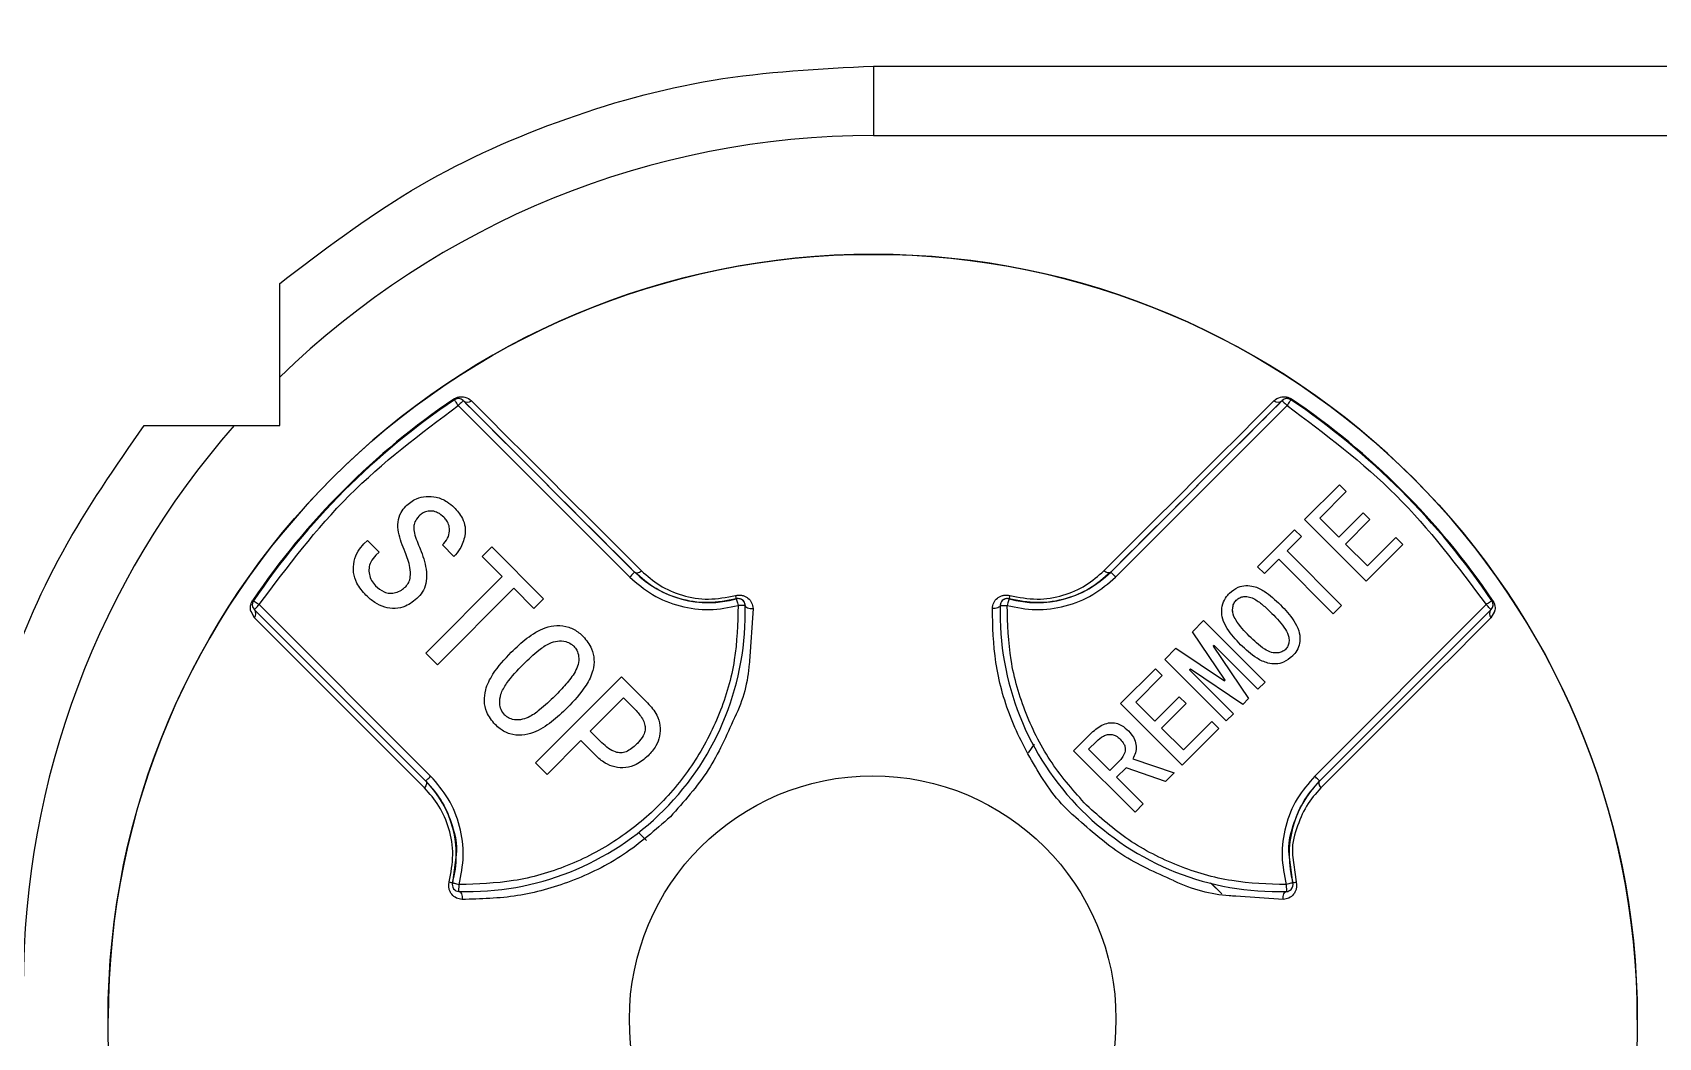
# Model space of a CAD drawing. Header units: millimetres. Extents: x 2687 to 4367, y 1046 to 2234.
# Drawn here: x 3202.79 to 3249.58, y 1934.77 to 1963.68 of the extents above; entities that cross this region are included whole.
import ezdxf

# ---------------------------------------------------------------- set-up
doc = ezdxf.new("R2010")
doc.units = ezdxf.units.MM

msp = doc.modelspace()

# ---------------------------------------------------------------- linework, layer by layer
at = {"color": 7, "linetype": 'Continuous', "lineweight": 25}
for p, q in [((3226.992, 1962.717), (3277.684, 1962.717)), ((3226.992, 1962.717), (3226.992, 1960.717)), ((3226.992, 1960.717), (3277.483, 1960.717)), ((3209.91, 1952.379), (3209.91, 1956.465)), ((3214.919, 1953.137), (3214.932, 1953.117)), ((3214.932, 1953.117), (3214.932, 1953.117)), ((3215.044, 1952.952), (3219.977, 1948.019)), ((3215.186, 1953.093), (3220.118, 1948.16)), ((3215.186, 1953.093), (3215.186, 1953.093)), ((3233.816, 1948.16), (3238.749, 1953.093)), ((3233.957, 1948.019), (3238.89, 1952.952)), ((3238.749, 1953.093), (3238.749, 1953.093)), ((3239.002, 1953.117), (3239.016, 1953.137)), ((3239.002, 1953.117), (3239.002, 1953.117)), ((3206.01, 1952.379), (3209.91, 1952.379)), ((3239.394, 1949.67), (3240.397, 1950.673)), ((3240.593, 1950.476), (3239.828, 1949.711)), ((3240.593, 1950.476), (3239.828, 1949.711)), ((3240.397, 1950.673), (3240.593, 1950.476)), ((3213.907, 1949.766), (3213.907, 1949.766)), ((3214.63, 1949.737), (3214.63, 1949.737)), ((3241.162, 1947.902), (3239.394, 1949.67)), ((3241.162, 1947.902), (3239.394, 1949.67)), ((3239.828, 1949.711), (3240.376, 1949.163)), ((3239.828, 1949.711), (3239.828, 1949.711)), ((3240.376, 1949.163), (3241.079, 1949.866)), ((3241.276, 1949.67), (3240.573, 1948.967)), ((3241.276, 1949.67), (3240.573, 1948.967)), ((3241.079, 1949.866), (3241.276, 1949.67)), ((3212.329, 1948.97), (3212.43, 1949.071)), ((3212.43, 1949.071), (3212.763, 1948.738)), ((3213.764, 1949.385), (3213.764, 1949.385)), ((3214.793, 1949.36), (3214.793, 1949.36)), ((3238.04, 1948.316), (3239.105, 1949.38)), ((3239.301, 1949.184), (3238.888, 1948.77)), ((3239.301, 1949.184), (3238.888, 1948.77)), ((3239.105, 1949.38), (3239.301, 1949.184)), ((3241.203, 1948.336), (3242.02, 1949.153)), ((3242.02, 1949.153), (3242.216, 1948.957)), ((3212.763, 1948.738), (3212.676, 1948.651)), ((3212.763, 1948.738), (3212.676, 1948.651)), ((3212.676, 1948.651), (3212.676, 1948.651)), ((3214.92, 1948.608), (3214.587, 1948.941)), ((3214.92, 1948.608), (3214.587, 1948.941)), ((3214.92, 1948.608), (3214.92, 1948.608)), ((3215.73, 1948.608), (3216.005, 1948.883)), ((3216.309, 1948.029), (3215.73, 1948.608)), ((3216.309, 1948.029), (3215.73, 1948.608)), ((3216.005, 1948.883), (3217.496, 1947.392)), ((3238.65, 1948.533), (3238.236, 1948.119)), ((3238.65, 1948.533), (3238.236, 1948.119)), ((3240.221, 1946.961), (3238.65, 1948.533)), ((3238.65, 1948.533), (3238.65, 1948.533)), ((3240.221, 1946.961), (3238.65, 1948.533)), ((3238.888, 1948.77), (3240.459, 1947.199)), ((3238.888, 1948.77), (3238.888, 1948.77)), ((3240.573, 1948.967), (3241.203, 1948.336)), ((3240.573, 1948.967), (3240.573, 1948.967)), ((3242.216, 1948.957), (3241.162, 1947.902)), ((3242.216, 1948.957), (3241.162, 1947.902)), ((3212.473, 1948.218), (3212.473, 1948.218)), ((3213.666, 1948.177), (3213.666, 1948.177)), ((3220.118, 1948.16), (3220.118, 1948.16)), ((3233.816, 1948.16), (3233.816, 1948.16)), ((3238.236, 1948.119), (3238.04, 1948.316)), ((3238.236, 1948.119), (3238.04, 1948.316)), ((3238.236, 1948.119), (3238.236, 1948.119)), ((3214.109, 1945.829), (3216.309, 1948.029)), ((3216.642, 1947.696), (3214.442, 1945.496)), ((3216.642, 1947.696), (3214.442, 1945.496)), ((3216.309, 1948.029), (3216.309, 1948.029)), ((3217.221, 1947.117), (3216.642, 1947.696)), ((3216.642, 1947.696), (3216.642, 1947.696)), ((3217.221, 1947.117), (3216.642, 1947.696)), ((3241.162, 1947.902), (3241.162, 1947.902)), ((3209.117, 1947.224), (3209.117, 1947.224)), ((3209.151, 1947.336), (3209.131, 1947.35)), ((3209.151, 1947.336), (3209.151, 1947.336)), ((3214.249, 1942.291), (3209.317, 1947.224)), ((3212.387, 1947.493), (3212.387, 1947.493)), ((3213.892, 1947.435), (3213.892, 1947.435)), ((3217.496, 1947.392), (3217.221, 1947.117)), ((3217.496, 1947.392), (3217.221, 1947.117)), ((3217.221, 1947.117), (3217.221, 1947.117)), ((3223.524, 1947.114), (3223.42, 1945.602)), ((3237.43, 1947.354), (3237.43, 1947.354)), ((3244.618, 1947.224), (3239.685, 1942.291)), ((3240.459, 1947.199), (3240.221, 1946.961)), ((3240.459, 1947.199), (3240.221, 1946.961)), ((3244.783, 1947.336), (3244.803, 1947.35)), ((3244.783, 1947.336), (3244.783, 1947.336)), ((3244.818, 1947.224), (3244.818, 1947.224)), ((3209.179, 1946.847), (3209.081, 1947.025)), ((3214.108, 1942.15), (3209.175, 1947.083)), ((3223.3, 1946.96), (3223.3, 1946.96)), ((3230.634, 1946.977), (3230.634, 1946.977)), ((3236.169, 1946.444), (3236.489, 1946.765)), ((3236.489, 1946.765), (3238.257, 1944.997)), ((3237.344, 1946.936), (3237.344, 1946.936)), ((3238.453, 1946.972), (3238.453, 1946.972)), ((3244.759, 1947.083), (3239.826, 1942.15)), ((3240.221, 1946.961), (3240.221, 1946.961)), ((3244.854, 1947.025), (3244.755, 1946.847)), ((3237.109, 1945.049), (3236.169, 1946.444)), ((3237.109, 1945.049), (3236.169, 1946.444)), ((3238.92, 1946.355), (3238.92, 1946.355)), ((3214.442, 1945.496), (3214.109, 1945.829)), ((3214.442, 1945.496), (3214.109, 1945.829)), ((3218.364, 1946.032), (3218.364, 1946.032)), ((3235.373, 1945.648), (3235.693, 1945.969)), ((3235.693, 1945.969), (3237.089, 1945.028)), ((3236.768, 1946.031), (3236.789, 1946.052)), ((3236.789, 1946.052), (3236.768, 1946.031)), ((3236.768, 1946.031), (3237.781, 1944.522)), ((3236.768, 1946.031), (3236.768, 1946.031)), ((3238.05, 1944.79), (3236.789, 1946.052)), ((3236.789, 1946.052), (3236.789, 1946.052)), ((3238.05, 1944.79), (3236.789, 1946.052)), ((3237.554, 1946.072), (3237.554, 1946.072)), ((3239.043, 1945.742), (3239.043, 1945.742)), ((3214.442, 1945.496), (3214.442, 1945.496)), ((3216.917, 1945.511), (3216.917, 1945.511)), ((3218.475, 1945.452), (3218.475, 1945.452)), ((3234.101, 1944.377), (3235.104, 1945.38)), ((3235.104, 1945.38), (3235.3, 1945.183)), ((3237.14, 1943.881), (3235.373, 1945.648)), ((3237.14, 1943.881), (3235.373, 1945.648)), ((3236.086, 1945.349), (3236.107, 1945.369)), ((3236.107, 1945.369), (3236.086, 1945.349)), ((3236.086, 1945.349), (3237.347, 1944.087)), ((3236.086, 1945.349), (3236.086, 1945.349)), ((3237.616, 1944.356), (3236.107, 1945.369)), ((3236.107, 1945.369), (3236.107, 1945.369)), ((3237.616, 1944.356), (3236.107, 1945.369)), ((3217.264, 1942.674), (3219.739, 1945.149)), ((3219.739, 1945.149), (3220.492, 1944.396)), ((3235.3, 1945.183), (3234.535, 1944.418)), ((3235.3, 1945.183), (3234.535, 1944.418)), ((3237.109, 1945.049), (3237.089, 1945.028)), ((3237.109, 1945.049), (3237.109, 1945.049)), ((3238.257, 1944.997), (3238.05, 1944.79)), ((3238.257, 1944.997), (3238.05, 1944.79)), ((3238.05, 1944.79), (3238.05, 1944.79)), ((3216.268, 1944.641), (3216.268, 1944.641)), ((3218.842, 1943.586), (3219.797, 1944.541)), ((3218.842, 1943.586), (3219.797, 1944.541)), ((3219.797, 1944.541), (3220.13, 1944.208)), ((3219.797, 1944.541), (3219.797, 1944.541)), ((3219.797, 1944.541), (3220.13, 1944.208)), ((3235.869, 1942.609), (3234.101, 1944.377)), ((3235.869, 1942.609), (3234.101, 1944.377)), ((3234.535, 1944.418), (3235.083, 1943.87)), ((3234.535, 1944.418), (3234.535, 1944.418)), ((3235.083, 1943.87), (3235.786, 1944.573)), ((3235.983, 1944.377), (3235.28, 1943.674)), ((3235.983, 1944.377), (3235.28, 1943.674)), ((3235.786, 1944.573), (3235.983, 1944.377)), ((3237.781, 1944.522), (3237.616, 1944.356)), ((3237.781, 1944.522), (3237.616, 1944.356)), ((3237.616, 1944.356), (3237.616, 1944.356)), ((3218.176, 1944.251), (3218.176, 1944.251)), ((3220.13, 1944.208), (3220.13, 1944.208)), ((3235.91, 1943.043), (3236.727, 1943.86)), ((3236.727, 1943.86), (3236.923, 1943.664)), ((3237.347, 1944.087), (3237.14, 1943.881)), ((3237.347, 1944.087), (3237.14, 1943.881)), ((3237.14, 1943.881), (3237.14, 1943.881)), ((3216.106, 1943.774), (3216.106, 1943.774)), ((3219.175, 1943.253), (3218.842, 1943.586)), ((3218.842, 1943.586), (3218.842, 1943.586)), ((3220.422, 1943.664), (3220.422, 1943.664)), ((3232.747, 1943.023), (3233.264, 1943.54)), ((3235.28, 1943.674), (3235.91, 1943.043)), ((3235.28, 1943.674), (3235.28, 1943.674)), ((3236.923, 1943.664), (3235.869, 1942.609)), ((3236.923, 1943.664), (3235.869, 1942.609)), ((3218.567, 1943.311), (3217.597, 1942.341)), ((3218.567, 1943.311), (3217.597, 1942.341)), ((3218.987, 1942.891), (3218.567, 1943.311)), ((3218.567, 1943.311), (3218.567, 1943.311)), ((3218.987, 1942.891), (3218.567, 1943.311)), ((3231.454, 1942.962), (3231.62, 1943.211)), ((3234.515, 1941.255), (3232.747, 1943.023)), ((3234.515, 1941.255), (3232.747, 1943.023)), ((3233.181, 1943.064), (3233.408, 1943.291)), ((3233.181, 1943.064), (3233.408, 1943.291)), ((3233.791, 1942.454), (3233.181, 1943.064)), ((3233.181, 1943.064), (3233.181, 1943.064)), ((3233.408, 1943.291), (3233.408, 1943.291)), ((3234.091, 1943.353), (3234.091, 1943.353)), ((3234.234, 1943.07), (3234.234, 1943.07)), ((3217.597, 1942.341), (3217.264, 1942.674)), ((3217.597, 1942.341), (3217.264, 1942.674)), ((3218.987, 1942.891), (3218.987, 1942.891)), ((3220.506, 1942.876), (3220.506, 1942.876)), ((3234.08, 1942.744), (3233.791, 1942.454)), ((3234.256, 1942.526), (3233.987, 1942.258)), ((3234.256, 1942.526), (3233.987, 1942.258)), ((3235.393, 1942.134), (3234.256, 1942.526)), ((3234.256, 1942.526), (3234.256, 1942.526)), ((3235.393, 1942.134), (3234.256, 1942.526)), ((3234.453, 1942.785), (3235.641, 1942.382)), ((3235.869, 1942.609), (3235.869, 1942.609)), ((3217.597, 1942.341), (3217.597, 1942.341)), ((3233.987, 1942.258), (3234.752, 1941.493)), ((3233.987, 1942.258), (3233.987, 1942.258)), ((3235.641, 1942.382), (3235.393, 1942.134)), ((3235.641, 1942.382), (3235.393, 1942.134)), ((3235.393, 1942.134), (3235.393, 1942.134)), ((3234.752, 1941.493), (3234.515, 1941.255)), ((3234.752, 1941.493), (3234.515, 1941.255)), ((3234.515, 1941.255), (3234.515, 1941.255)), ((3220.232, 1940.669), (3220.462, 1940.439)), ((3214.985, 1940.026), (3214.877, 1939.225)), ((3239.057, 1939.225), (3238.949, 1940.032)), ((3239.05, 1940.021), (3239.151, 1939.247)), ((3214.87, 1939.172), (3214.87, 1939.172)), ((3215.064, 1938.972), (3215.07, 1939.172)), ((3236.69, 1939.226), (3237.01, 1938.905)), ((3236.713, 1939.203), (3237.011, 1938.905)), ((3238.865, 1939.172), (3238.87, 1938.972)), ((3239.065, 1939.172), (3239.065, 1939.172)), ((3238.78, 1938.744), (3237.414, 1938.835)), ((3204.967, 1935.325), (3204.967, 1935.325)), ((3248.967, 1935.278), (3248.967, 1935.278))]:
    msp.add_line(p, q, dxfattribs=at)
at = {"color": 7, "linetype": 'Continuous', "lineweight": 25, "flags": 128}
for points in [[(3215.044, 1952.952), (3215.023, 1952.984), (3215.002, 1953.015), (3214.982, 1953.044), (3214.965, 1953.069), (3214.951, 1953.089), (3214.941, 1953.105), (3214.935, 1953.114), (3214.932, 1953.117)], [(3215.186, 1953.093), (3215.183, 1953.09), (3215.175, 1953.082), (3215.162, 1953.069), (3215.144, 1953.052), (3215.123, 1953.03), (3215.098, 1953.006), (3215.072, 1952.979), (3215.044, 1952.952)], [(3215.421, 1953.089), (3215.904, 1952.607), (3216.426, 1952.084), (3216.987, 1951.523), (3217.586, 1950.925), (3218.219, 1950.291), (3218.886, 1949.624), (3219.585, 1948.925), (3220.314, 1948.197)], [(3233.62, 1948.197), (3234.349, 1948.925), (3235.048, 1949.624), (3235.715, 1950.291), (3236.349, 1950.925), (3236.947, 1951.523), (3237.508, 1952.084), (3238.031, 1952.607), (3238.513, 1953.089)], [(3238.749, 1953.093), (3238.751, 1953.09), (3238.759, 1953.082), (3238.772, 1953.069), (3238.79, 1953.052), (3238.811, 1953.03), (3238.836, 1953.006), (3238.862, 1952.979), (3238.89, 1952.952)], [(3239.002, 1953.117), (3239, 1953.114), (3238.993, 1953.105), (3238.983, 1953.089), (3238.969, 1953.069), (3238.952, 1953.044), (3238.933, 1953.015), (3238.912, 1952.984), (3238.89, 1952.952)], [(3220.118, 1948.16), (3220.116, 1948.158), (3220.108, 1948.15), (3220.095, 1948.137), (3220.077, 1948.119), (3220.056, 1948.097), (3220.031, 1948.073), (3220.005, 1948.047), (3219.977, 1948.019)], [(3220.118, 1948.16), (3220.135, 1948.148), (3220.154, 1948.141), (3220.178, 1948.139), (3220.203, 1948.141), (3220.23, 1948.149), (3220.259, 1948.16), (3220.287, 1948.177), (3220.314, 1948.197)], [(3233.816, 1948.16), (3233.8, 1948.148), (3233.78, 1948.141), (3233.757, 1948.139), (3233.731, 1948.141), (3233.704, 1948.149), (3233.676, 1948.16), (3233.648, 1948.177), (3233.62, 1948.197)], [(3233.816, 1948.16), (3233.819, 1948.158), (3233.827, 1948.15), (3233.84, 1948.137), (3233.857, 1948.119), (3233.879, 1948.097), (3233.903, 1948.073), (3233.93, 1948.047), (3233.957, 1948.019)], [(3209.151, 1947.336), (3209.154, 1947.334), (3209.164, 1947.327), (3209.179, 1947.317), (3209.2, 1947.303), (3209.225, 1947.286), (3209.253, 1947.267), (3209.284, 1947.246), (3209.317, 1947.224)], [(3209.175, 1947.083), (3209.178, 1947.085), (3209.186, 1947.093), (3209.199, 1947.106), (3209.217, 1947.124), (3209.238, 1947.145), (3209.263, 1947.17), (3209.289, 1947.196), (3209.317, 1947.224)], [(3223.043, 1947.391), (3223.044, 1947.388), (3223.047, 1947.377), (3223.052, 1947.359), (3223.059, 1947.335), (3223.067, 1947.306), (3223.076, 1947.272), (3223.086, 1947.236), (3223.097, 1947.199)], [(3223.296, 1947.204), (3223.293, 1947.204), (3223.281, 1947.204), (3223.263, 1947.203), (3223.238, 1947.203), (3223.208, 1947.202), (3223.173, 1947.201), (3223.136, 1947.2), (3223.097, 1947.199)], [(3223.296, 1947.204), (3223.302, 1947.184), (3223.315, 1947.165), (3223.337, 1947.147), (3223.366, 1947.133), (3223.401, 1947.122), (3223.44, 1947.115), (3223.482, 1947.112), (3223.524, 1947.114)], [(3230.638, 1947.204), (3230.633, 1947.184), (3230.619, 1947.165), (3230.597, 1947.147), (3230.568, 1947.133), (3230.533, 1947.122), (3230.494, 1947.115), (3230.452, 1947.112), (3230.41, 1947.114)], [(3230.638, 1947.204), (3230.642, 1947.204), (3230.653, 1947.204), (3230.672, 1947.203), (3230.696, 1947.203), (3230.727, 1947.202), (3230.761, 1947.201), (3230.799, 1947.2), (3230.838, 1947.199)], [(3230.891, 1947.391), (3230.89, 1947.388), (3230.887, 1947.377), (3230.882, 1947.359), (3230.876, 1947.335), (3230.868, 1947.306), (3230.858, 1947.272), (3230.848, 1947.236), (3230.838, 1947.199)], [(3244.783, 1947.336), (3244.78, 1947.334), (3244.771, 1947.327), (3244.755, 1947.317), (3244.735, 1947.303), (3244.71, 1947.286), (3244.681, 1947.267), (3244.65, 1947.246), (3244.618, 1947.224)], [(3244.759, 1947.083), (3244.756, 1947.085), (3244.748, 1947.093), (3244.735, 1947.106), (3244.718, 1947.124), (3244.696, 1947.145), (3244.672, 1947.17), (3244.645, 1947.196), (3244.618, 1947.224)], [(3214.072, 1941.954), (3213.343, 1942.683), (3212.644, 1943.382), (3211.977, 1944.049), (3211.343, 1944.683), (3210.745, 1945.281), (3210.184, 1945.842), (3209.661, 1946.365), (3209.179, 1946.847)], [(3244.755, 1946.847), (3244.273, 1946.365), (3243.751, 1945.842), (3243.189, 1945.281), (3242.591, 1944.683), (3241.957, 1944.049), (3241.29, 1943.382), (3240.591, 1942.683), (3239.863, 1941.954)], [(3214.108, 1942.15), (3214.12, 1942.134), (3214.127, 1942.114), (3214.13, 1942.091), (3214.127, 1942.065), (3214.12, 1942.038), (3214.108, 1942.01), (3214.092, 1941.982), (3214.072, 1941.954)], [(3214.108, 1942.15), (3214.111, 1942.153), (3214.119, 1942.161), (3214.132, 1942.174), (3214.149, 1942.191), (3214.171, 1942.213), (3214.195, 1942.237), (3214.222, 1942.264), (3214.249, 1942.291)], [(3239.826, 1942.15), (3239.824, 1942.153), (3239.816, 1942.161), (3239.803, 1942.174), (3239.785, 1942.191), (3239.764, 1942.213), (3239.739, 1942.237), (3239.713, 1942.264), (3239.685, 1942.291)], [(3239.826, 1942.15), (3239.815, 1942.134), (3239.807, 1942.114), (3239.805, 1942.091), (3239.807, 1942.065), (3239.815, 1942.038), (3239.826, 1942.01), (3239.843, 1941.982), (3239.863, 1941.954)], [(3214.877, 1939.225), (3214.881, 1939.224), (3214.892, 1939.221), (3214.91, 1939.216), (3214.934, 1939.21), (3214.963, 1939.202), (3214.996, 1939.192), (3215.032, 1939.182), (3215.07, 1939.172)], [(3239.057, 1939.225), (3239.054, 1939.224), (3239.043, 1939.221), (3239.025, 1939.216), (3239.001, 1939.21), (3238.972, 1939.202), (3238.938, 1939.192), (3238.902, 1939.182), (3238.865, 1939.172)], [(3215.064, 1938.972), (3215.084, 1938.967), (3215.104, 1938.953), (3215.121, 1938.931), (3215.135, 1938.902), (3215.146, 1938.867), (3215.153, 1938.828), (3215.156, 1938.786), (3215.154, 1938.744)], [(3238.78, 1938.744), (3238.778, 1938.786), (3238.781, 1938.828), (3238.788, 1938.867), (3238.799, 1938.902), (3238.813, 1938.931), (3238.831, 1938.953), (3238.85, 1938.967), (3238.87, 1938.972)]]:
    msp.add_lwpolyline(points, dxfattribs=at)
at = {"color": 7, "linetype": 'Continuous', "lineweight": 25}
for radius in [22, 7]:
    msp.add_circle((3226.967, 1935.301), radius, dxfattribs=at)
for centre, radius, start, end in [((3193.968, 1972.507), 91.48, 295.79271, 180), ((3193.968, 1972.506), 90.341, 353.64897, 186.35103), ((3193.968, 1972.506), 89.875, 353.64897, 186.35103), ((3193.968, 1972.506), 85.319, 353.33017, 186.66983), ((3193.968, 1972.507), 91.48, 180, 290.22656), ((3226.992, 1936.253), 24.464, 90, 134.2869), ((3193.968, 1972.507), 91.441, 295.84596, 351.20762), ((3193.968, 1972.507), 90.976, 296.50811, 351.20762), ((3193.968, 1972.507), 86.42, 299.88973, 350.7957), ((3226.967, 1935.301), 22, 359.9388, 179.9388), ((3226.967, 1935.301), 21.524, 124.039, 145.961), ((3226.967, 1935.301), 21.5, 124.039, 145.961), ((3226.967, 1935.301), 21.5, 124.039, 145.961), ((3215.044, 1952.952), 0.2, 45, 124.039), ((3215.306, 1953.229), 0.182, 228.6227, 309.5363), ((3238.629, 1953.229), 0.182, 230.4637, 311.3773), ((3238.89, 1952.952), 0.2, 55.961, 135), ((3226.967, 1935.301), 21.5, 34.039, 55.961), ((3226.967, 1935.301), 21.5, 34.039, 55.961), ((3226.967, 1935.301), 21.524, 34.039, 55.961), ((3226.992, 1936.253), 24.464, 138.762, 180), ((3222.24, 1950.282), 3, 225, 285.531), ((3231.695, 1950.282), 3, 254.469, 315), ((3209.317, 1947.224), 0.2, 145.961, 225), ((3215.3, 1946.968), 8, 268.3094, 1.6906), ((3222.363, 1947.285), 0.689, 8.9101, 16.8757), ((3223.097, 1947.199), 0.2, 1.6906, 105.531), ((3238.634, 1946.968), 8, 178.3094, 271.6906), ((3230.838, 1947.199), 0.2, 135, 178.3094), ((3230.838, 1947.199), 0.2, 74.469, 135), ((3231.572, 1947.285), 0.689, 163.1243, 171.0899), ((3244.618, 1947.224), 0.2, 315, 34.039), ((3209.039, 1946.963), 0.182, 320.5221, 40.0844), ((3244.896, 1946.963), 0.182, 139.9143, 219.478), ((3211.987, 1940.029), 3, 344.469, 45), ((3241.948, 1940.029), 3, 135, 195.531), ((3214.984, 1939.906), 0.689, 253.1246, 261.0883), ((3215.07, 1939.172), 0.2, 164.469, 268.3094), ((3238.865, 1939.172), 0.2, 315, 15.531), ((3238.951, 1939.906), 0.689, 278.9117, 286.8754), ((3238.865, 1939.172), 0.2, 271.6906, 315)]:
    msp.add_arc(centre, radius, start, end, dxfattribs=at)
for points in [[(3277.684, 1962.717), (3277.938, 1965.67), (3278.447, 1971.576), (3278.023, 1980.475), (3276.731, 1989.277), (3274.502, 1997.896), (3271.384, 2006.231), (3267.404, 2014.192), (3262.608, 2021.69), (3257.05, 2028.642), (3250.791, 2034.97), (3243.901, 2040.604), (3236.456, 2045.482), (3228.539, 2049.547), (3220.238, 2052.762), (3211.645, 2055.067), (3202.856, 2056.522), (3196.93, 2056.703), (3193.968, 2056.793)], [(3287.708, 1972.507), (3287.621, 1969.44), (3287.447, 1963.304), (3286.044, 1954.19), (3283.819, 1945.252), (3280.711, 1936.577), (3276.772, 1928.247), (3272.035, 1920.344), (3266.546, 1912.943), (3260.359, 1906.116), (3253.532, 1899.928), (3246.131, 1894.44), (3238.228, 1889.702), (3229.898, 1885.764), (3221.223, 1882.656), (3212.285, 1880.431), (3203.171, 1879.028), (3197.035, 1878.854), (3193.968, 1878.767)], [(3209.91, 1956.465), (3211.143, 1957.405), (3213.608, 1959.284), (3217.857, 1961.215), (3222.349, 1962.483), (3225.444, 1962.639), (3226.992, 1962.717)], [(3291.641, 1961.718), (3291.117, 1958.066), (3290.069, 1950.763), (3286.949, 1940.12), (3282.741, 1929.877), (3277.386, 1920.176), (3270.981, 1911.137), (3263.6, 1902.875), (3255.338, 1895.493), (3246.299, 1889.089), (3236.598, 1883.733), (3226.355, 1879.526), (3215.712, 1876.406), (3208.409, 1875.358), (3204.757, 1874.834)], [(3291.439, 1955.175), (3290.752, 1951.881), (3289.38, 1945.293), (3286.059, 1935.74), (3281.855, 1926.557), (3276.719, 1917.854), (3270.73, 1909.717), (3263.942, 1902.233), (3256.429, 1895.477), (3248.267, 1889.523), (3239.542, 1884.424), (3230.341, 1880.26), (3220.774, 1876.98), (3214.18, 1875.635), (3210.883, 1874.963)], [(3209.317, 1947.224), (3210.134, 1948.316), (3211.768, 1950.5), (3213.952, 1952.134), (3215.044, 1952.952)], [(3220.118, 1948.16), (3219.154, 1949.125), (3217.225, 1951.054), (3215.866, 1952.413), (3215.186, 1953.093)], [(3238.749, 1953.093), (3238.069, 1952.413), (3236.709, 1951.054), (3234.78, 1949.125), (3233.816, 1948.16)], [(3238.89, 1952.952), (3239.982, 1952.134), (3242.166, 1950.5), (3243.8, 1948.316), (3244.618, 1947.224)], [(3200.529, 1936.253), (3200.597, 1937.698), (3200.732, 1940.589), (3201.839, 1944.802), (3203.529, 1948.817), (3205.183, 1951.192), (3206.01, 1952.379)]]:
    msp.add_open_spline(points, degree=3, dxfattribs=at)
for points, knots in [([(3236.252, 1898.435), (3238.43, 1899.709), (3243.415, 1902.623), (3250.479, 1908.277), (3257.444, 1915.109), (3263.563, 1922.719), (3268.786, 1930.967), (3273.014, 1939.762), (3276.291, 1948.97), (3277.566, 1955.345), (3278.203, 1958.532)], [0, 0, 0, 0, 0.099849, 0.228442, 0.357035, 0.485628, 0.614221, 0.742814, 0.871407, 1, 1, 1, 1]), ([(3214.919, 1953.137), (3214.932, 1953.146), (3214.959, 1953.163), (3215.019, 1953.189), (3215.119, 1953.211), (3215.281, 1953.197), (3215.365, 1953.133), (3215.421, 1953.089)], [0, 0, 0, 0, 0.057712, 0.117064, 0.25153, 0.501177, 1, 1, 1, 1]), ([(3238.513, 1953.089), (3238.569, 1953.132), (3238.653, 1953.197), (3238.815, 1953.211), (3238.915, 1953.189), (3238.975, 1953.163), (3239.002, 1953.146), (3239.016, 1953.137)], [0, 0, 0, 0, 0.4973637, 0.7473602, 0.8823614, 0.9420119, 1, 1, 1, 1]), ([(3215.186, 1953.093), (3215.161, 1953.113), (3215.123, 1953.143), (3215.048, 1953.155), (3214.993, 1953.147), (3214.96, 1953.133), (3214.943, 1953.124), (3214.936, 1953.12), (3214.932, 1953.117)], [0, 0, 0, 0, 0.500032, 0.773163, 0.911126, 0.959646, 0.980448, 1, 1, 1, 1]), ([(3239.002, 1953.117), (3238.998, 1953.12), (3238.991, 1953.125), (3238.974, 1953.133), (3238.94, 1953.147), (3238.885, 1953.155), (3238.811, 1953.143), (3238.773, 1953.113), (3238.749, 1953.093)], [0, 0, 0, 0, 0.019949, 0.041211, 0.090998, 0.233378, 0.500651, 1, 1, 1, 1]), ([(3213.516, 1948.738), (3213.438, 1948.925), (3213.322, 1949.201), (3213.293, 1949.599), (3213.369, 1949.867), (3213.481, 1949.998), (3213.53, 1950.055)], [0, 0, 0, 0, 0.428369, 0.6335505, 0.8408689, 1, 1, 1, 1]), ([(3213.53, 1950.055), (3213.628, 1950.137), (3213.8, 1950.281), (3214.119, 1950.352), (3214.428, 1950.325), (3214.709, 1950.214), (3214.857, 1950.082), (3214.92, 1950.026)], [0, 0, 0, 0, 0.2426698, 0.4294767, 0.6156339, 0.8389691, 1, 1, 1, 1]), ([(3214.63, 1949.737), (3214.574, 1949.786), (3214.476, 1949.871), (3214.298, 1949.924), (3214.139, 1949.915), (3214.005, 1949.854), (3213.937, 1949.793), (3213.907, 1949.766)], [0, 0, 0, 0, 0.273741, 0.469785, 0.666347, 0.848138, 1, 1, 1, 1]), ([(3214.63, 1949.737), (3214.574, 1949.786), (3214.476, 1949.871), (3214.298, 1949.924), (3214.139, 1949.915), (3214.005, 1949.854), (3213.937, 1949.793), (3213.907, 1949.766)], [0, 0, 0, 0, 0.273741, 0.469785, 0.666347, 0.848138, 1, 1, 1, 1]), ([(3214.92, 1950.026), (3215.009, 1949.925), (3215.156, 1949.759), (3215.255, 1949.463), (3215.234, 1949.155), (3215.129, 1948.851), (3214.98, 1948.678), (3214.92, 1948.608)], [0, 0, 0, 0, 0.252592, 0.41193, 0.571985, 0.826889, 1, 1, 1, 1]), ([(3213.907, 1949.766), (3213.864, 1949.714), (3213.792, 1949.624), (3213.75, 1949.45), (3213.797, 1949.18), (3213.886, 1948.975), (3213.95, 1948.825)], [0, 0, 0, 0, 0.196092, 0.338428, 0.515662, 1, 1, 1, 1]), ([(3214.587, 1948.941), (3214.644, 1949.001), (3214.75, 1949.114), (3214.8, 1949.32), (3214.787, 1949.496), (3214.725, 1949.633), (3214.66, 1949.704), (3214.63, 1949.737)], [0, 0, 0, 0, 0.271428, 0.5099, 0.681019, 0.852199, 1, 1, 1, 1]), ([(3212.387, 1947.493), (3212.29, 1947.605), (3212.122, 1947.797), (3212.012, 1948.15), (3212.031, 1948.474), (3212.143, 1948.76), (3212.271, 1948.905), (3212.329, 1948.97)], [0, 0, 0, 0, 0.264487, 0.457861, 0.651756, 0.843286, 1, 1, 1, 1]), ([(3212.676, 1948.651), (3212.62, 1948.586), (3212.524, 1948.476), (3212.465, 1948.274), (3212.479, 1948.09), (3212.538, 1947.911), (3212.621, 1947.815), (3212.662, 1947.768)], [0, 0, 0, 0, 0.25891, 0.438957, 0.619223, 0.812916, 1, 1, 1, 1]), ([(3213.53, 1947.739), (3213.563, 1947.779), (3213.63, 1947.862), (3213.677, 1948.058), (3213.656, 1948.361), (3213.57, 1948.592), (3213.516, 1948.738)], [0, 0, 0, 0, 0.143744, 0.301533, 0.558519, 1, 1, 1, 1]), ([(3213.95, 1948.825), (3214.019, 1948.634), (3214.127, 1948.335), (3214.14, 1947.923), (3214.06, 1947.636), (3213.947, 1947.5), (3213.892, 1947.435)], [0, 0, 0, 0, 0.409467, 0.643428, 0.829197, 1, 1, 1, 1]), ([(3223.043, 1947.391), (3222.771, 1947.339), (3222.21, 1947.231), (3221.406, 1947.368), (3220.679, 1947.674), (3220.313, 1947.992), (3220.118, 1948.16)], [0, 0, 0, 0, 0.242664, 0.499933, 0.73499, 1, 1, 1, 1]), ([(3220.314, 1948.197), (3220.481, 1948.051), (3220.814, 1947.758), (3221.475, 1947.471), (3222.234, 1947.336), (3222.759, 1947.435), (3223.022, 1947.484)], [0, 0, 0, 0, 0.24976, 0.500155, 0.750188, 1, 1, 1, 1]), ([(3233.816, 1948.16), (3233.622, 1947.992), (3233.255, 1947.674), (3232.528, 1947.368), (3231.725, 1947.231), (3231.164, 1947.339), (3230.891, 1947.391)], [0, 0, 0, 0, 0.265019, 0.500067, 0.757342, 1, 1, 1, 1]), ([(3230.913, 1947.484), (3231.175, 1947.435), (3231.7, 1947.336), (3232.459, 1947.471), (3233.12, 1947.758), (3233.454, 1948.051), (3233.62, 1948.197)], [0, 0, 0, 0, 0.2498124, 0.4998445, 0.7502398, 1, 1, 1, 1]), ([(3212.662, 1947.768), (3212.739, 1947.7), (3212.858, 1947.594), (3213.072, 1947.54), (3213.247, 1947.563), (3213.406, 1947.629), (3213.491, 1947.705), (3213.53, 1947.739)], [0, 0, 0, 0, 0.308723, 0.481176, 0.653403, 0.84143, 1, 1, 1, 1]), ([(3219.977, 1948.019), (3220.187, 1947.838), (3220.616, 1947.469), (3221.417, 1947.154), (3222.27, 1947.034), (3222.824, 1947.144), (3223.097, 1947.199)], [0, 0, 0, 0, 0.245589, 0.5, 0.754411, 1, 1, 1, 1]), ([(3230.838, 1947.199), (3231.11, 1947.144), (3231.665, 1947.034), (3232.517, 1947.154), (3233.318, 1947.469), (3233.747, 1947.838), (3233.957, 1948.019)], [0, 0, 0, 0, 0.245589, 0.5, 0.754411, 1, 1, 1, 1]), ([(3237.233, 1947.551), (3237.313, 1947.617), (3237.45, 1947.732), (3237.704, 1947.783), (3237.967, 1947.754), (3238.322, 1947.576), (3238.553, 1947.36), (3238.701, 1947.22)], [0, 0, 0, 0, 0.178954, 0.311474, 0.443543, 0.640747, 1, 1, 1, 1]), ([(3209.081, 1947.025), (3209.078, 1947.029), (3209.057, 1947.065), (3209.059, 1947.15), (3209.079, 1947.249), (3209.106, 1947.309), (3209.123, 1947.336), (3209.131, 1947.35)], [0, 0, 0, 0, 0.064165, 0.529616, 0.781144, 0.892106, 1, 1, 1, 1]), ([(3213.892, 1947.435), (3213.775, 1947.337), (3213.581, 1947.174), (3213.227, 1947.1), (3212.918, 1947.139), (3212.627, 1947.275), (3212.468, 1947.42), (3212.387, 1947.493)], [0, 0, 0, 0, 0.264859, 0.442595, 0.620083, 0.807926, 1, 1, 1, 1]), ([(3213.892, 1947.435), (3213.775, 1947.337), (3213.581, 1947.174), (3213.227, 1947.1), (3212.918, 1947.139), (3212.627, 1947.275), (3212.468, 1947.42), (3212.387, 1947.493)], [0, 0, 0, 0, 0.264859, 0.442595, 0.620083, 0.807926, 1, 1, 1, 1]), ([(3223.097, 1947.199), (3223.081, 1946.674), (3223.051, 1945.613), (3222.597, 1944.07), (3221.86, 1942.648), (3220.853, 1941.416), (3219.62, 1940.408), (3218.199, 1939.671), (3216.655, 1939.218), (3215.595, 1939.187), (3215.07, 1939.172)], [0, 0, 0, 0, 0.123694, 0.25, 0.376306, 0.5, 0.623694, 0.75, 0.876306, 1, 1, 1, 1]), ([(3223.022, 1947.484), (3223.053, 1947.491), (3223.118, 1947.504), (3223.214, 1947.493), (3223.302, 1947.463), (3223.403, 1947.398), (3223.498, 1947.283), (3223.516, 1947.17), (3223.524, 1947.114)], [0, 0, 0, 0, 0.123611, 0.250214, 0.373313, 0.501044, 0.749966, 1, 1, 1, 1]), ([(3223.238, 1947.34), (3223.226, 1947.351), (3223.203, 1947.37), (3223.157, 1947.391), (3223.112, 1947.4), (3223.071, 1947.398), (3223.052, 1947.393), (3223.043, 1947.391)], [0, 0, 0, 0, 0.273059, 0.500453, 0.767114, 0.88663, 1, 1, 1, 1]), ([(3223.296, 1947.204), (3223.296, 1947.214), (3223.294, 1947.239), (3223.28, 1947.287), (3223.254, 1947.32), (3223.238, 1947.34)], [0, 0, 0, 0, 0.181202, 0.501499, 1, 1, 1, 1]), ([(3230.41, 1947.114), (3230.419, 1947.17), (3230.436, 1947.283), (3230.531, 1947.398), (3230.631, 1947.462), (3230.72, 1947.493), (3230.816, 1947.504), (3230.881, 1947.491), (3230.913, 1947.484)], [0, 0, 0, 0, 0.2496018, 0.4982962, 0.6255893, 0.7486287, 0.8757219, 1, 1, 1, 1]), ([(3232.811, 1941.104), (3232.804, 1941.11), (3232.347, 1941.477), (3231.664, 1942.463), (3230.879, 1943.965), (3230.448, 1945.57), (3230.423, 1946.599), (3230.41, 1947.114)], [0, 0, 0, 0, 0.003657, 0.252454, 0.50145, 0.750307, 1, 1, 1, 1]), ([(3230.891, 1947.391), (3230.876, 1947.394), (3230.843, 1947.401), (3230.792, 1947.395), (3230.743, 1947.377), (3230.691, 1947.34), (3230.656, 1947.29), (3230.64, 1947.24), (3230.639, 1947.214), (3230.638, 1947.204)], [0, 0, 0, 0, 0.098526, 0.211663, 0.344444, 0.500006, 0.749377, 0.913544, 1, 1, 1, 1]), ([(3233.119, 1941.453), (3232.77, 1941.845), (3232.064, 1942.638), (3231.34, 1944.072), (3230.883, 1945.612), (3230.853, 1946.673), (3230.838, 1947.199)], [0, 0, 0, 0, 0.247388, 0.5, 0.752612, 1, 1, 1, 1]), ([(3237.554, 1946.072), (3237.416, 1946.219), (3237.209, 1946.441), (3237.031, 1946.789), (3236.994, 1947.06), (3237.046, 1947.304), (3237.148, 1947.461), (3237.217, 1947.534), (3237.233, 1947.551)], [0, 0, 0, 0, 0.352615, 0.529946, 0.676874, 0.824141, 0.958426, 1, 1, 1, 1]), ([(3237.347, 1946.937), (3237.344, 1946.944), (3237.317, 1946.999), (3237.32, 1947.109), (3237.345, 1947.25), (3237.402, 1947.319), (3237.43, 1947.354)], [0, 0, 0, 0, 0.048502, 0.412822, 0.703624, 1, 1, 1, 1]), ([(3237.802, 1946.32), (3237.661, 1946.465), (3237.475, 1946.655), (3237.329, 1946.945), (3237.318, 1947.108), (3237.346, 1947.251), (3237.402, 1947.319), (3237.43, 1947.354)], [0, 0, 0, 0, 0.494324, 0.651411, 0.784883, 0.89142, 1, 1, 1, 1]), ([(3237.43, 1947.354), (3237.461, 1947.38), (3237.524, 1947.432), (3237.66, 1947.464), (3237.812, 1947.453), (3238.01, 1947.361), (3238.222, 1947.195), (3238.376, 1947.047), (3238.453, 1946.972)], [0, 0, 0, 0, 0.099275, 0.199109, 0.336855, 0.470696, 0.732552, 1, 1, 1, 1]), ([(3237.43, 1947.354), (3237.461, 1947.38), (3237.524, 1947.432), (3237.66, 1947.464), (3237.812, 1947.453), (3238.01, 1947.361), (3238.222, 1947.195), (3238.376, 1947.047), (3238.453, 1946.972)], [0, 0, 0, 0, 0.099275, 0.199109, 0.336855, 0.470696, 0.732552, 1, 1, 1, 1]), ([(3238.701, 1947.22), (3238.839, 1947.073), (3239.049, 1946.849), (3239.233, 1946.498), (3239.274, 1946.233), (3239.231, 1946.001), (3239.138, 1945.844), (3239.066, 1945.766), (3239.043, 1945.742)], [0, 0, 0, 0, 0.351902, 0.53557, 0.686137, 0.813603, 0.940969, 1, 1, 1, 1]), ([(3244.809, 1947.167), (3244.814, 1947.188), (3244.821, 1947.22), (3244.813, 1947.275), (3244.799, 1947.309), (3244.79, 1947.325), (3244.786, 1947.332), (3244.783, 1947.336)], [0, 0, 0, 0, 0.5462975, 0.82224, 0.9192874, 0.9608929, 1, 1, 1, 1]), ([(3244.803, 1947.35), (3244.812, 1947.336), (3244.829, 1947.309), (3244.855, 1947.249), (3244.876, 1947.151), (3244.878, 1947.065), (3244.856, 1947.03), (3244.854, 1947.025)], [0, 0, 0, 0, 0.107574, 0.218232, 0.46854, 0.933582, 1, 1, 1, 1]), ([(3238.453, 1946.972), (3238.595, 1946.828), (3238.795, 1946.626), (3238.944, 1946.322), (3238.95, 1946.151), (3238.921, 1946.028), (3238.871, 1945.968), (3238.846, 1945.938)], [0, 0, 0, 0, 0.49285, 0.695676, 0.810798, 0.906138, 1, 1, 1, 1]), ([(3216.57, 1945.858), (3216.715, 1945.995), (3217.007, 1946.271), (3217.453, 1946.552), (3217.882, 1946.642), (3218.226, 1946.594), (3218.478, 1946.458), (3218.599, 1946.344), (3218.639, 1946.307)], [0, 0, 0, 0, 0.251272, 0.504268, 0.648099, 0.792244, 0.930746, 1, 1, 1, 1]), ([(3216.917, 1945.511), (3217.062, 1945.649), (3217.294, 1945.87), (3217.623, 1946.105), (3217.895, 1946.189), (3218.117, 1946.178), (3218.276, 1946.112), (3218.342, 1946.052), (3218.364, 1946.032)], [0, 0, 0, 0, 0.352152, 0.564272, 0.704386, 0.844226, 0.946602, 1, 1, 1, 1]), ([(3216.917, 1945.511), (3217.062, 1945.649), (3217.294, 1945.87), (3217.623, 1946.105), (3217.895, 1946.189), (3218.117, 1946.178), (3218.276, 1946.112), (3218.342, 1946.052), (3218.364, 1946.032)], [0, 0, 0, 0, 0.352152, 0.564272, 0.704386, 0.844226, 0.946602, 1, 1, 1, 1]), ([(3218.639, 1946.307), (3218.732, 1946.195), (3218.893, 1946.002), (3218.965, 1945.646), (3218.924, 1945.277), (3218.673, 1944.781), (3218.371, 1944.459), (3218.176, 1944.251)], [0, 0, 0, 0, 0.179746, 0.312327, 0.444455, 0.642444, 1, 1, 1, 1]), ([(3238.846, 1945.938), (3238.813, 1945.911), (3238.747, 1945.857), (3238.603, 1945.828), (3238.426, 1945.842), (3238.133, 1945.999), (3237.942, 1946.185), (3237.802, 1946.32)], [0, 0, 0, 0, 0.1020996, 0.2048593, 0.350506, 0.5258023, 1, 1, 1, 1]), ([(3216.106, 1943.774), (3216.012, 1943.888), (3215.848, 1944.086), (3215.78, 1944.451), (3215.825, 1944.832), (3216.077, 1945.332), (3216.38, 1945.656), (3216.57, 1945.858)], [0, 0, 0, 0, 0.181516, 0.31559, 0.449052, 0.655207, 1, 1, 1, 1]), ([(3218.364, 1946.032), (3218.397, 1945.993), (3218.469, 1945.907), (3218.518, 1945.719), (3218.504, 1945.502), (3218.377, 1945.224), (3218.144, 1944.925), (3217.935, 1944.708), (3217.829, 1944.599)], [0, 0, 0, 0, 0.089191, 0.196684, 0.333078, 0.466728, 0.730437, 1, 1, 1, 1]), ([(3239.043, 1945.742), (3238.963, 1945.676), (3238.824, 1945.56), (3238.568, 1945.509), (3238.298, 1945.537), (3237.936, 1945.714), (3237.703, 1945.932), (3237.554, 1946.072)], [0, 0, 0, 0, 0.176786, 0.310691, 0.443909, 0.644004, 1, 1, 1, 1]), ([(3239.043, 1945.742), (3238.963, 1945.676), (3238.824, 1945.56), (3238.568, 1945.509), (3238.298, 1945.537), (3237.936, 1945.714), (3237.703, 1945.932), (3237.554, 1946.072)], [0, 0, 0, 0, 0.176786, 0.310691, 0.443909, 0.644004, 1, 1, 1, 1]), ([(3216.381, 1944.049), (3216.342, 1944.099), (3216.264, 1944.196), (3216.226, 1944.411), (3216.258, 1944.68), (3216.497, 1945.073), (3216.747, 1945.334), (3216.917, 1945.511)], [0, 0, 0, 0, 0.109631, 0.214352, 0.370161, 0.57218, 1, 1, 1, 1]), ([(3223.42, 1945.602), (3223.419, 1945.574), (3223.384, 1945.043), (3223.243, 1944.469), (3222.991, 1943.972), (3222.988, 1943.966)], [0, 0, 0, 0, 0.052263, 0.987912, 1, 1, 1, 1]), ([(3217.829, 1944.599), (3217.684, 1944.46), (3217.445, 1944.231), (3217.11, 1943.99), (3216.834, 1943.902), (3216.623, 1943.907), (3216.47, 1943.97), (3216.406, 1944.027), (3216.381, 1944.049)], [0, 0, 0, 0, 0.35098, 0.581264, 0.716481, 0.851787, 0.942273, 1, 1, 1, 1]), ([(3220.492, 1944.396), (3220.589, 1944.286), (3220.755, 1944.097), (3220.864, 1943.751), (3220.85, 1943.439), (3220.733, 1943.131), (3220.587, 1942.967), (3220.506, 1942.876)], [0, 0, 0, 0, 0.25359, 0.435459, 0.617929, 0.790356, 1, 1, 1, 1]), ([(3218.176, 1944.251), (3218.031, 1944.114), (3217.739, 1943.838), (3217.298, 1943.553), (3216.872, 1943.45), (3216.53, 1943.486), (3216.274, 1943.619), (3216.151, 1943.733), (3216.106, 1943.774)], [0, 0, 0, 0, 0.250812, 0.503138, 0.646599, 0.790783, 0.924124, 1, 1, 1, 1]), ([(3218.176, 1944.251), (3218.031, 1944.114), (3217.739, 1943.838), (3217.298, 1943.553), (3216.872, 1943.45), (3216.53, 1943.486), (3216.274, 1943.619), (3216.151, 1943.733), (3216.106, 1943.774)], [0, 0, 0, 0, 0.250812, 0.503138, 0.646599, 0.790783, 0.924124, 1, 1, 1, 1]), ([(3220.13, 1944.208), (3220.207, 1944.124), (3220.323, 1943.998), (3220.41, 1943.796), (3220.431, 1943.644), (3220.384, 1943.474), (3220.289, 1943.33), (3220.204, 1943.241), (3220.173, 1943.209)], [0, 0, 0, 0, 0.291497, 0.44073, 0.560786, 0.681124, 0.886746, 1, 1, 1, 1]), ([(3222.988, 1943.966), (3222.762, 1943.453), (3222.309, 1942.423), (3221.535, 1941.557), (3221.146, 1941.123)], [0, 0, 0, 0, 0.498004, 1, 1, 1, 1]), ([(3233.264, 1943.54), (3233.371, 1943.631), (3233.53, 1943.766), (3233.789, 1943.835), (3233.973, 1943.823), (3234.159, 1943.744), (3234.265, 1943.648), (3234.329, 1943.591)], [0, 0, 0, 0, 0.342652, 0.508032, 0.649213, 0.789985, 1, 1, 1, 1]), ([(3233.408, 1943.291), (3233.47, 1943.348), (3233.564, 1943.434), (3233.725, 1943.496), (3233.853, 1943.494), (3233.982, 1943.449), (3234.051, 1943.388), (3234.091, 1943.353)], [0, 0, 0, 0, 0.319031, 0.483523, 0.649442, 0.800474, 1, 1, 1, 1]), ([(3233.408, 1943.291), (3233.47, 1943.348), (3233.564, 1943.434), (3233.725, 1943.496), (3233.853, 1943.494), (3233.982, 1943.449), (3234.051, 1943.388), (3234.091, 1943.353)], [0, 0, 0, 0, 0.319031, 0.483523, 0.649442, 0.800474, 1, 1, 1, 1]), ([(3234.329, 1943.591), (3234.397, 1943.514), (3234.509, 1943.386), (3234.556, 1943.154), (3234.539, 1942.957), (3234.481, 1942.842), (3234.453, 1942.785)], [0, 0, 0, 0, 0.343735, 0.565127, 0.784778, 1, 1, 1, 1]), ([(3220.173, 1943.209), (3220.08, 1943.124), (3219.947, 1943.004), (3219.72, 1942.949), (3219.542, 1942.985), (3219.354, 1943.087), (3219.236, 1943.196), (3219.175, 1943.253)], [0, 0, 0, 0, 0.321352, 0.453721, 0.586607, 0.782613, 1, 1, 1, 1]), ([(3234.091, 1943.353), (3234.131, 1943.309), (3234.194, 1943.238), (3234.237, 1943.113), (3234.23, 1942.987), (3234.179, 1942.856), (3234.112, 1942.779), (3234.08, 1942.744)], [0, 0, 0, 0, 0.257374, 0.407338, 0.558095, 0.796648, 1, 1, 1, 1]), ([(3220.506, 1942.876), (3220.399, 1942.783), (3220.21, 1942.619), (3219.863, 1942.517), (3219.547, 1942.536), (3219.241, 1942.663), (3219.076, 1942.811), (3218.987, 1942.891)], [0, 0, 0, 0, 0.246664, 0.431134, 0.61605, 0.790801, 1, 1, 1, 1]), ([(3220.506, 1942.876), (3220.399, 1942.783), (3220.21, 1942.619), (3219.863, 1942.517), (3219.547, 1942.536), (3219.241, 1942.663), (3219.076, 1942.811), (3218.987, 1942.891)], [0, 0, 0, 0, 0.246664, 0.431134, 0.61605, 0.790801, 1, 1, 1, 1]), ([(3214.108, 1942.15), (3214.278, 1941.956), (3214.598, 1941.59), (3214.887, 1940.861), (3215.025, 1940.322), (3214.985, 1940.03), (3214.985, 1940.026)], [0, 0, 0, 0, 0.348132, 0.656893, 0.994853, 1, 1, 1, 1]), ([(3215.07, 1939.172), (3215.124, 1939.444), (3215.234, 1939.999), (3215.114, 1940.851), (3214.799, 1941.652), (3214.431, 1942.081), (3214.249, 1942.291)], [0, 0, 0, 0, 0.245589, 0.5, 0.754411, 1, 1, 1, 1]), ([(3239.685, 1942.291), (3239.504, 1942.081), (3239.135, 1941.652), (3238.82, 1940.851), (3238.7, 1939.999), (3238.81, 1939.444), (3238.865, 1939.172)], [0, 0, 0, 0, 0.245589, 0.5, 0.754411, 1, 1, 1, 1]), ([(3238.949, 1940.032), (3238.948, 1940.034), (3238.909, 1940.324), (3239.048, 1940.861), (3239.336, 1941.59), (3239.657, 1941.956), (3239.826, 1942.15)], [0, 0, 0, 0, 0.002694, 0.341482, 0.651018, 1, 1, 1, 1]), ([(3214.784, 1939.247), (3214.833, 1939.509), (3214.932, 1940.034), (3214.797, 1940.793), (3214.51, 1941.454), (3214.218, 1941.788), (3214.072, 1941.954)], [0, 0, 0, 0, 0.249812, 0.499845, 0.75024, 1, 1, 1, 1]), ([(3239.863, 1941.954), (3239.715, 1941.788), (3239.421, 1941.454), (3239.152, 1940.792), (3239.016, 1940.288), (3239.05, 1940.024), (3239.05, 1940.021)], [0, 0, 0, 0, 0.331802, 0.664447, 0.99661, 1, 1, 1, 1]), ([(3221.146, 1941.123), (3220.71, 1940.738), (3219.837, 1939.967), (3218.306, 1939.227), (3216.715, 1938.781), (3215.684, 1938.757), (3215.154, 1938.744)], [0, 0, 0, 0, 0.249705, 0.499612, 0.742897, 1, 1, 1, 1]), ([(3235.618, 1939.288), (3235.11, 1939.511), (3234.094, 1939.958), (3233.239, 1940.722), (3232.811, 1941.104)], [0, 0, 0, 0, 0.499082, 1, 1, 1, 1]), ([(3238.865, 1939.172), (3238.34, 1939.187), (3237.278, 1939.217), (3235.738, 1939.674), (3234.304, 1940.398), (3233.511, 1941.104), (3233.119, 1941.453)], [0, 0, 0, 0, 0.247388, 0.5, 0.752612, 1, 1, 1, 1]), ([(3215.154, 1938.744), (3215.098, 1938.752), (3214.985, 1938.77), (3214.871, 1938.865), (3214.806, 1938.965), (3214.776, 1939.054), (3214.764, 1939.15), (3214.777, 1939.215), (3214.784, 1939.247)], [0, 0, 0, 0, 0.249602, 0.498297, 0.625716, 0.748628, 0.875804, 1, 1, 1, 1]), ([(3237.414, 1938.835), (3237.351, 1938.838), (3236.774, 1938.873), (3236.144, 1939.021), (3235.629, 1939.282), (3235.618, 1939.288)], [0, 0, 0, 0, 0.106195, 0.979949, 1, 1, 1, 1]), ([(3239.151, 1939.247), (3239.157, 1939.215), (3239.17, 1939.15), (3239.159, 1939.055), (3239.129, 1938.966), (3239.064, 1938.865), (3238.949, 1938.77), (3238.837, 1938.753), (3238.78, 1938.744)], [0, 0, 0, 0, 0.123692, 0.250213, 0.373441, 0.501044, 0.749966, 1, 1, 1, 1])]:
    msp.add_open_spline(points, degree=3, knots=knots, dxfattribs=at)

doc.saveas('drawing.dxf')
